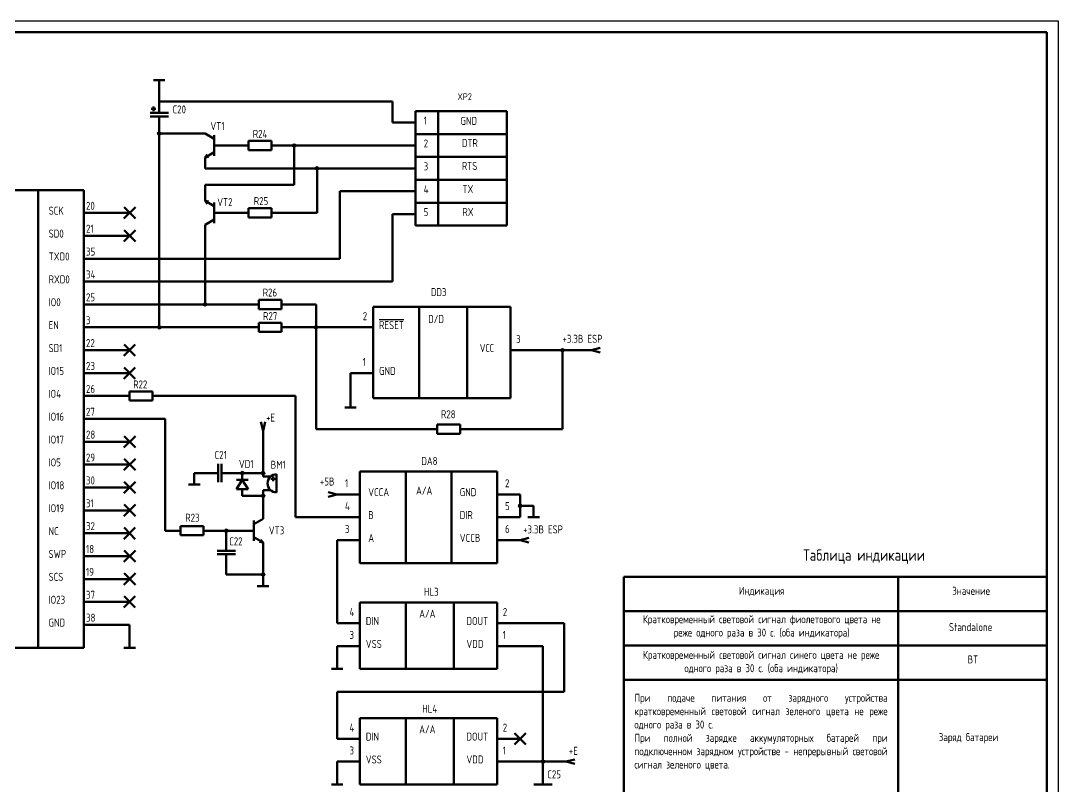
# Model space of a CAD drawing. Header units: millimetres. Extents: x -1 to 4028, y -898 to 1238.
# Drawn here: x 443.4 to 897, y -638.3 to -303.7 of the extents above; entities that cross this region are included whole.
import ezdxf

# ---------------------------------------------------------------- set-up
doc = ezdxf.new("R2010")
doc.units = ezdxf.units.MM
for name, color, linetype, lineweight in [('Основной (0.5)', 11, 'Continuous', 80), ('Текст', 240, 'Continuous', 30), ('Тонкая', 160, 'Continuous', 30)]:
    doc.layers.add(name, color=color, linetype=linetype, lineweight=lineweight)
doc.styles.add('3.5', font='isocpeur.ttf', dxfattribs={"height": 3.5})
doc.styles.add('3мм', font='isocpeui.ttf', dxfattribs={"height": 3})

msp = doc.modelspace()

# ---------------------------------------------------------------- hatches: boundary and pattern name
at = {"layer": 'Тонкая'}
h = msp.add_hatch(color=256, dxfattribs=at)
h.dxf.hatch_style = 1
h.paths.add_polyline_path([(504.756, -353.045, 1), (503.256, -353.045, 1)])
h = msp.add_hatch(color=256, dxfattribs=at)
h.dxf.hatch_style = 1
h.paths.add_polyline_path([(563.756, -358.241, 1), (562.256, -358.241, 1)])
h = msp.add_hatch(color=256, dxfattribs=at)
h.dxf.hatch_style = 1
h.paths.add_polyline_path([(573.756, -368.241, 1), (572.256, -368.241, 1)])
h = msp.add_hatch(color=256, dxfattribs=at)
h.dxf.hatch_style = 1
h.paths.add_polyline_path([(524.756, -427.718, 1), (523.256, -427.718, 1)])
h = msp.add_hatch(color=256, dxfattribs=at)
h.dxf.hatch_style = 1
h.paths.add_polyline_path([(504.756, -437.718, 1), (503.256, -437.718, 1)])
h = msp.add_hatch(color=256, dxfattribs=at)
h.dxf.hatch_style = 1
h.paths.add_polyline_path([(573.315, -437.718, 1), (571.815, -437.718, 1)])
h = msp.add_hatch(color=256, dxfattribs=at)
h.dxf.hatch_style = 1
h.paths.add_polyline_path([(681.001, -447.718, 1), (679.501, -447.718, 1)])
h = msp.add_hatch(color=256, dxfattribs=at)
h.dxf.hatch_style = 1
h.paths.add_polyline_path([(541.072, -501.399, 1), (539.572, -501.399, 1)])
h = msp.add_hatch(color=256, dxfattribs=at)
h.dxf.hatch_style = 1
h.paths.add_polyline_path([(550.12, -501.399, 1), (548.62, -501.399, 1)])
h = msp.add_hatch(color=256, dxfattribs=at)
h.dxf.hatch_style = 1
h.paths.add_polyline_path([(550.12, -511.399, 1), (548.62, -511.399, 1)])
h = msp.add_hatch(color=256, dxfattribs=at)
h.dxf.hatch_style = 1
h.paths.add_polyline_path([(662.506, -515.741, 1), (661.006, -515.741, 1)])
h = msp.add_hatch(color=256, dxfattribs=at)
h.dxf.hatch_style = 1
h.paths.add_polyline_path([(534.072, -526.595, 1), (532.572, -526.595, 1)])
h = msp.add_hatch(color=256, dxfattribs=at)
h.dxf.hatch_style = 1
h.paths.add_polyline_path([(550.12, -545.703, 1), (548.62, -545.703, 1)])
h = msp.add_hatch(color=256, dxfattribs=at)
h.dxf.hatch_style = 1
h.paths.add_polyline_path([(672.506, -627.527, 1), (671.006, -627.527, 1)])

# ---------------------------------------------------------------- linework, layer by layer
at = {"layer": 'Основной (0.5)'}
for p, q in [((76.049, -308.741), (892.049, -308.741)), ((892.049, -308.741), (892.049, -892.741)), ((504.006, -329.741), (501.506, -329.741)), ((504.006, -344.045), (504.006, -329.741)), ((504.006, -329.741), (506.506, -329.741)), ((504.006, -339.045), (606.006, -339.045)), ((606.006, -339.045), (606.006, -348.241)), ((504.006, -344.045), (500.006, -344.045)), ((501.506, -342.241), (500.506, -342.241)), ((501.506, -343.241), (501.506, -341.241)), ((501.506, -342.241), (502.506, -342.241)), ((504.006, -344.045), (508.006, -344.045)), ((616.006, -343.241), (616.006, -353.241)), ((626.006, -343.241), (616.006, -343.241)), ((626.006, -343.241), (656.006, -343.241)), ((626.006, -343.241), (626.006, -383.241)), ((656.006, -343.241), (656.006, -393.241)), ((504.006, -345.545), (500.006, -345.545)), ((504.006, -345.545), (508.006, -345.545)), ((504.006, -353.045), (504.006, -345.545)), ((616.006, -348.241), (606.006, -348.241)), ((524.006, -353.045), (504.006, -353.045)), ((504.006, -353.045), (504.006, -437.718)), ((528.006, -355.355), (524.006, -353.045)), ((528.006, -353.741), (528.006, -362.741)), ((616.006, -353.241), (656.006, -353.241)), ((616.006, -353.241), (616.006, -363.241)), ((528.006, -358.241), (533.006, -358.241)), ((543.006, -358.241), (533.006, -358.241)), ((553.006, -356.241), (543.006, -356.241)), ((543.006, -358.241), (543.006, -356.241)), ((543.006, -358.241), (543.006, -360.241)), ((553.006, -360.241), (553.006, -356.241)), ((563.006, -358.241), (553.006, -358.241)), ((573.006, -358.241), (563.006, -358.241)), ((563.006, -375.506), (563.006, -358.241)), ((606.006, -358.241), (573.006, -358.241)), ((616.006, -358.241), (606.006, -358.241)), ((528.006, -361.128), (524.006, -363.437)), ((524.006, -363.437), (525.006, -362.241)), ((543.006, -360.241), (553.006, -360.241)), ((524.006, -363.437), (525.542, -363.169)), ((524.006, -363.437), (524.006, -368.241)), ((616.006, -363.241), (656.006, -363.241)), ((616.006, -363.241), (616.006, -373.241)), ((524.006, -368.241), (573.006, -368.241)), ((606.006, -368.241), (573.006, -368.241)), ((573.006, -368.241), (573.006, -387.702)), ((616.006, -368.241), (606.006, -368.241)), ((524.006, -382.506), (524.006, -375.506)), ((524.006, -375.506), (563.006, -375.506)), ((616.006, -373.241), (656.006, -373.241)), ((616.006, -373.241), (616.006, -383.241)), ((431.049, -377.718), (451.049, -377.718)), ((471.049, -377.718), (451.049, -377.718)), ((451.049, -377.718), (451.049, -577.718)), ((471.049, -577.718), (471.049, -377.718)), ((583.006, -407.718), (583.006, -378.241)), ((583.006, -378.241), (606.006, -378.241)), ((616.006, -378.241), (606.006, -378.241)), ((493.55, -385.216), (488.55, -390.216)), ((488.635, -385.219), (493.55, -390.216)), ((528.006, -384.816), (524.006, -382.506)), ((524.006, -382.506), (525.006, -383.702)), ((524.006, -382.506), (525.542, -382.774)), ((528.006, -392.202), (528.006, -383.202)), ((626.006, -383.241), (616.006, -383.241)), ((616.006, -383.241), (616.006, -393.241)), ((626.006, -383.241), (656.006, -383.241)), ((626.006, -383.241), (626.006, -393.241)), ((491.049, -387.718), (471.049, -387.718)), ((491.049, -387.718), (471.049, -387.718)), ((528.006, -387.702), (533.006, -387.702)), ((543.006, -387.702), (533.006, -387.702)), ((553.006, -385.702), (543.006, -385.702)), ((543.006, -387.702), (543.006, -385.702)), ((543.006, -387.702), (543.006, -389.702)), ((543.006, -389.702), (553.006, -389.702)), ((553.006, -389.702), (553.006, -385.702)), ((568.262, -387.702), (553.006, -387.702)), ((568.262, -387.702), (573.006, -387.702)), ((616.006, -388.241), (606.006, -388.241)), ((606.006, -417.718), (606.006, -388.241)), ((528.006, -390.589), (524.006, -392.899)), ((524.006, -392.899), (524.006, -427.718)), ((626.006, -393.241), (616.006, -393.241)), ((626.006, -393.241), (656.006, -393.241)), ((491.049, -397.718), (471.049, -397.718)), ((491.049, -397.718), (471.049, -397.718)), ((493.55, -395.216), (488.55, -400.216)), ((488.635, -395.219), (493.55, -400.216)), ((491.049, -407.718), (471.049, -407.718)), ((491.049, -407.718), (471.049, -407.718)), ((491.049, -407.718), (583.006, -407.718)), ((491.049, -417.718), (471.049, -417.718)), ((491.049, -417.718), (471.049, -417.718)), ((491.049, -417.718), (606.006, -417.718)), ((557.506, -425.718), (547.506, -425.718)), ((547.506, -427.718), (547.506, -425.718)), ((557.506, -429.718), (557.506, -425.718)), ((491.049, -427.718), (471.049, -427.718)), ((491.049, -427.718), (471.049, -427.718)), ((491.049, -427.718), (547.506, -427.718)), ((547.506, -427.718), (547.506, -429.718)), ((547.506, -429.718), (557.506, -429.718)), ((572.565, -427.718), (557.506, -427.718)), ((572.565, -427.718), (572.565, -437.718)), ((597.565, -428.718), (597.565, -468.718)), ((657.565, -428.718), (597.565, -428.718)), ((617.565, -428.718), (617.565, -468.718)), ((638.565, -428.718), (638.565, -468.718)), ((657.565, -468.718), (657.565, -428.718)), ((491.049, -437.718), (471.049, -437.718)), ((491.049, -437.718), (471.049, -437.718)), ((491.049, -437.718), (547.506, -437.718)), ((557.506, -435.718), (547.506, -435.718)), ((547.506, -437.718), (547.506, -435.718)), ((547.506, -437.718), (547.506, -439.718)), ((547.506, -439.718), (557.506, -439.718)), ((557.506, -439.718), (557.506, -435.718)), ((572.565, -437.718), (557.565, -437.718)), ((587.565, -437.718), (572.565, -437.718)), ((572.565, -482.241), (572.565, -437.718)), ((597.565, -437.718), (587.565, -437.718)), ((491.049, -447.718), (471.049, -447.718)), ((491.049, -447.718), (471.049, -447.718)), ((493.506, -445.216), (488.506, -450.216)), ((488.591, -445.219), (493.506, -450.216)), ((667.565, -447.718), (657.565, -447.718)), ((667.565, -447.718), (692.936, -447.718)), ((680.251, -482.241), (680.251, -447.718)), ((692.936, -447.718), (696.808, -446.712)), ((692.936, -447.718), (696.808, -448.723)), ((491.049, -457.718), (471.049, -457.718)), ((491.049, -457.718), (471.049, -457.718)), ((493.506, -455.216), (488.506, -460.216)), ((488.591, -455.219), (493.506, -460.216)), ((597.565, -457.718), (587.565, -457.718)), ((587.565, -457.718), (587.565, -472.718)), ((501.049, -465.718), (491.049, -465.718)), ((491.049, -467.718), (491.049, -465.718)), ((501.049, -469.718), (501.049, -465.718)), ((491.049, -467.718), (471.049, -467.718)), ((491.049, -467.718), (471.049, -467.718)), ((491.049, -467.718), (491.049, -469.718)), ((491.049, -469.718), (501.049, -469.718)), ((501.049, -467.718), (563.506, -467.718)), ((563.506, -467.718), (563.506, -520.741)), ((597.565, -468.718), (657.565, -468.718)), ((587.565, -472.718), (585.065, -472.718)), ((587.565, -472.718), (590.065, -472.718)), ((491.049, -477.718), (471.049, -477.718)), ((491.049, -477.718), (471.049, -477.718)), ((491.049, -477.718), (506.549, -477.718)), ((506.549, -477.718), (506.549, -526.595)), ((549.37, -482.899), (548.365, -479.027)), ((549.37, -482.899), (550.375, -479.027)), ((635.506, -480.241), (625.506, -480.241)), ((625.506, -482.241), (625.506, -480.241)), ((635.506, -484.241), (635.506, -480.241)), ((493.55, -485.216), (488.55, -490.216)), ((488.635, -485.219), (493.55, -490.216)), ((549.37, -502.899), (549.37, -482.899)), ((625.506, -482.241), (572.565, -482.241)), ((625.506, -482.241), (625.506, -484.241)), ((625.506, -484.241), (635.506, -484.241)), ((635.506, -482.241), (680.251, -482.241)), ((491.049, -487.718), (471.049, -487.718)), ((491.049, -487.718), (471.049, -487.718)), ((491.049, -497.718), (471.049, -497.718)), ((491.049, -497.718), (471.049, -497.718)), ((493.55, -495.216), (488.55, -500.216)), ((488.635, -495.219), (493.55, -500.216)), ((529.775, -501.399), (529.775, -497.399)), ((531.275, -501.399), (531.275, -497.399)), ((529.775, -501.399), (519.322, -501.399)), ((519.322, -501.399), (519.322, -506.399)), ((529.775, -501.399), (529.775, -505.399)), ((531.275, -501.399), (540.322, -501.399)), ((531.275, -501.399), (531.275, -505.399)), ((540.322, -504.399), (540.322, -501.399)), ((540.322, -501.399), (549.37, -501.399)), ((552.37, -502.899), (549.37, -502.899)), ((552.37, -502.899), (552.677, -502.899)), ((553.855, -502.907), (553.855, -504.907)), ((555.322, -505.899), (555.322, -501.915)), ((591.756, -500.741), (591.756, -540.741)), ((651.756, -500.741), (591.756, -500.741)), ((611.756, -500.741), (611.756, -540.741)), ((631.756, -500.741), (631.756, -540.741)), ((651.756, -540.741), (651.756, -500.741)), ((491.049, -507.718), (471.049, -507.718)), ((491.049, -507.718), (471.049, -507.718)), ((493.55, -505.216), (488.55, -510.216)), ((488.635, -505.219), (493.55, -510.216)), ((519.322, -506.399), (516.822, -506.399)), ((519.322, -506.399), (521.822, -506.399)), ((540.322, -504.399), (537.822, -504.399)), ((540.322, -504.399), (537.822, -508.399)), ((540.322, -504.399), (542.822, -504.399)), ((540.322, -504.399), (540.322, -504.399)), ((540.322, -504.399), (542.822, -508.399)), ((553.855, -503.907), (552.855, -503.907)), ((553.855, -503.907), (554.855, -503.907)), ((555.322, -505.899), (555.322, -505.899)), ((555.322, -505.899), (555.322, -505.899)), ((555.322, -505.899), (555.322, -509.899)), ((540.322, -508.399), (537.822, -508.399)), ((540.322, -508.399), (542.822, -508.399)), ((540.322, -508.399), (540.322, -511.399)), ((540.322, -511.399), (549.37, -511.399)), ((552.37, -508.899), (549.37, -508.899)), ((549.37, -511.399), (549.37, -508.899)), ((549.37, -511.399), (549.37, -521.399)), ((552.37, -508.899), (552.677, -508.899)), ((581.756, -510.741), (577.884, -509.736)), ((581.756, -510.741), (577.884, -511.746)), ((591.756, -510.741), (581.756, -510.741)), ((661.756, -510.741), (651.756, -510.741)), ((661.756, -510.741), (661.756, -520.741)), ((493.55, -515.216), (488.55, -520.216)), ((488.635, -515.219), (493.55, -520.216)), ((661.756, -515.741), (667.694, -515.741)), ((667.694, -515.741), (667.694, -520.741)), ((491.049, -517.718), (471.049, -517.718)), ((491.049, -517.718), (471.049, -517.718)), ((545.37, -523.708), (549.37, -521.399)), ((563.506, -520.741), (581.756, -520.741)), ((591.756, -520.741), (581.756, -520.741)), ((661.756, -520.741), (651.756, -520.741)), ((667.694, -520.741), (665.194, -520.741)), ((667.694, -520.741), (670.194, -520.741)), ((493.528, -525.238), (488.528, -530.238)), ((488.613, -525.241), (493.528, -530.238)), ((523.322, -524.595), (513.322, -524.595)), ((513.322, -526.595), (513.322, -524.595)), ((523.322, -528.595), (523.322, -524.595)), ((545.37, -522.095), (545.37, -531.095)), ((491.049, -527.718), (471.049, -527.718)), ((491.049, -527.718), (471.049, -527.718)), ((506.549, -526.595), (513.322, -526.595)), ((513.322, -526.595), (513.322, -528.595)), ((513.322, -528.595), (523.322, -528.595)), ((533.322, -526.595), (523.322, -526.595)), ((540.37, -526.595), (533.322, -526.595)), ((533.322, -526.595), (533.322, -535.399)), ((545.37, -526.595), (540.37, -526.595)), ((545.37, -529.482), (549.37, -531.791)), ((549.37, -531.791), (548.37, -530.595)), ((661.756, -530.741), (665.628, -529.736)), ((493.549, -535.218), (488.549, -540.218)), ((488.634, -535.22), (493.549, -540.218)), ((549.37, -531.791), (547.834, -531.523)), ((549.37, -531.791), (549.37, -550.899)), ((591.756, -530.741), (581.756, -530.741)), ((581.756, -530.741), (581.756, -567.027)), ((661.756, -530.741), (651.756, -530.741)), ((661.756, -530.741), (665.628, -531.746)), ((491.049, -537.718), (471.049, -537.718)), ((491.049, -537.718), (471.049, -537.718)), ((533.322, -535.399), (529.322, -535.399)), ((533.322, -536.899), (529.322, -536.899)), ((533.322, -535.399), (537.322, -535.399)), ((533.322, -536.899), (537.322, -536.899)), ((533.322, -536.899), (533.322, -545.703)), ((651.756, -540.741), (591.756, -540.741)), ((491.049, -547.718), (471.049, -547.718)), ((491.049, -547.718), (471.049, -547.718)), ((493.549, -545.218), (488.549, -550.218)), ((488.634, -545.22), (493.549, -550.218)), ((533.322, -545.703), (549.37, -545.703)), ((707.049, -546.741), (892.049, -546.741)), ((707.049, -561.741), (707.049, -546.741)), ((827.049, -546.741), (827.049, -821.741)), ((549.37, -550.899), (546.87, -550.899)), ((549.37, -550.899), (551.87, -550.899)), ((491.049, -557.718), (471.049, -557.718)), ((491.049, -557.718), (471.049, -557.718)), ((493.506, -555.216), (488.506, -560.216)), ((488.591, -555.219), (493.506, -560.216)), ((591.756, -558.027), (591.756, -587.027)), ((651.756, -558.027), (591.756, -558.027)), ((611.756, -558.027), (611.756, -587.027)), ((632.756, -558.027), (632.756, -587.027)), ((651.756, -587.027), (651.756, -558.027)), ((707.049, -561.741), (892.049, -561.741)), ((707.049, -561.741), (707.049, -576.741)), ((491.049, -567.718), (471.049, -567.718)), ((491.049, -567.718), (471.049, -567.718)), ((491.049, -567.718), (491.049, -577.718)), ((591.756, -567.027), (581.756, -567.027)), ((681.049, -567.027), (651.756, -567.027)), ((681.049, -567.027), (681.049, -597.027)), ((411.049, -577.718), (471.049, -577.718)), ((491.049, -577.718), (488.549, -577.718)), ((491.049, -577.718), (493.549, -577.718)), ((591.756, -577.027), (581.756, -577.027)), ((581.756, -577.027), (581.756, -587.027)), ((661.756, -577.027), (651.756, -577.027)), ((661.756, -577.027), (671.756, -577.027)), ((671.756, -577.027), (671.756, -627.527)), ((707.049, -576.741), (892.049, -576.741)), ((707.049, -576.741), (707.049, -591.741)), ((581.756, -587.027), (579.256, -587.027)), ((581.756, -587.027), (584.256, -587.027)), ((651.756, -587.027), (591.756, -587.027)), ((707.049, -591.741), (892.049, -591.741)), ((707.049, -591.741), (707.049, -641.741)), ((681.049, -597.027), (581.756, -597.027)), ((581.756, -597.027), (581.756, -617.527)), ((591.756, -608.527), (591.756, -637.527)), ((651.756, -608.527), (591.756, -608.527)), ((611.756, -608.527), (611.756, -637.527)), ((632.756, -608.527), (632.756, -637.527)), ((651.756, -637.527), (651.756, -608.527)), ((664.257, -615.026), (659.257, -620.026)), ((659.343, -615.029), (664.257, -620.026)), ((591.756, -617.527), (581.756, -617.527)), ((661.756, -617.527), (651.756, -617.527)), ((591.756, -627.527), (581.756, -627.527)), ((581.756, -627.527), (581.756, -637.527)), ((661.756, -627.527), (651.756, -627.527)), ((671.756, -627.527), (661.756, -627.527)), ((671.756, -627.527), (671.756, -637.527)), ((681.756, -627.527), (671.756, -627.527)), ((681.756, -627.527), (685.628, -626.522)), ((681.756, -627.527), (685.628, -628.532)), ((581.756, -637.527), (579.256, -637.527)), ((581.756, -637.527), (584.256, -637.527)), ((651.756, -637.527), (591.756, -637.527)), ((671.756, -637.527), (667.756, -637.527)), ((671.756, -637.527), (675.756, -637.527))]:
    msp.add_line(p, q, dxfattribs=at)
msp.add_arc((555.322, -505.899), 4, 90, 270, dxfattribs=at)
at = {"layer": 'Тонкая'}
for p, q in [((56.049, -303.741), (897.049, -303.741)), ((897.049, -303.741), (897.049, -897.741))]:
    msp.add_line(p, q, dxfattribs=at)
for centre in [(504.006, -353.045), (563.006, -358.241), (573.006, -368.241), (524.006, -427.718), (504.006, -437.718), (572.565, -437.718), (680.251, -447.718), (540.322, -501.399), (549.37, -501.399), (549.37, -511.399), (661.756, -515.741), (533.322, -526.595), (549.37, -545.703), (671.756, -627.527)]:
    msp.add_circle(centre, 0.75, dxfattribs=at)

# ---------------------------------------------------------------- texts
at = {"layer": 'Текст', "insert": (634.35, -335.403), "char_height": 3, "width": 20, "attachment_point": 1, "style": '3мм'}
msp.add_mtext('{\\fGOST type A|b0|i0|c0|p34;XP\\fGOST type A|b0|i0|c204|p34;2}', dxfattribs=at)
at = {"layer": 'Текст', "style": '3.5'}
for s, width, insert, char_height, attachment_point in [('{\\fGOST type A|b0|i0|c0|p34;C\\fGOST type A|b0|i0|c204|p34;20}', 8.5093, (509.806, -340.732), 3.5, 1), ('{\\fGOST type A|b0|i0|c0|p34;VT\\fGOST type A|b0|i0|c204|p34;1}', 20, (526.384, -348.032), 3.5, 1), ('{\\fGOST type A|b0|i0|c204|p34;1}', 20, (619.601, -345.618), 3.5, 1), ('{\\fGOST type A|b0|i0|c0|p34;GND}', 20, (635.689, -345.744), 3.5, 1), ('{\\fGOST type A|b0|i0|c0|p34;R\\fGOST type A|b0|i0|c204|p34;24}', 8.30708, (544.895, -351.444), 3.5, 1), ('{\\fGOST type A|b0|i0|c204|p34;2}', 20, (619.601, -355.618), 3.5, 1), ('{\\fGOST type A|b0|i0|c0|p34;DTR}', 26.86869, (636.292, -355.442), 3.5, 1), ('{\\fGOST type A|b0|i0|c204|p34;3}', 20, (619.601, -365.618), 3.5, 1), ('{\\fGOST type A|b0|i0|c0|p34;RTS}', 25.03704, (636.292, -365.442), 3.5, 1), ('{\\fGOST type A|b0|i0|c204|p34;4}', 20, (619.601, -375.618), 3.5, 1), ('{\\fGOST type A|b0|i0|c0|p34;TX}', 20, (636.556, -375.548), 3.5, 1), ('{\\fGOST type A|b0|i0|c0|p34;R\\fGOST type A|b0|i0|c204|p34;2\\fGOST type A|b0|i0|c0|p34;5}', 8.30708, (545.337, -380.815), 3.5, 1), ('{\\fGOST type A|b0|i0|c0|p34;SCK}', 20, (455.642, -385.004), 3.5, 1), ('{\\fGOST type A|b0|i0|c0|p34;20}', 20, (471.968, -382.861), 3.5, 1), ('{\\fGOST type A|b0|i0|c0|p34;VT2}', 20, (529.35, -381.256), 3.5, 1), ('{\\fGOST type A|b0|i0|c0|p34;RX}', 20, (636.556, -385.548), 3.5, 1), ('{\\fGOST type A|b0|i0|c0|p34;5}', 20, (619.601, -385.618), 3.5, 1), ('{\\fGOST type A|b0|i0|c0|p34;21}', 20, (471.968, -392.861), 3.5, 1), ('{\\fGOST type A|b0|i0|c0|p34;SD0}', 20, (455.642, -395.004), 3.5, 1), ('{\\fGOST type A|b0|i0|c0|p34;35}', 20, (471.968, -402.861), 3.5, 1), ('{\\fGOST type A|b0|i0|c0|p34;TXD0}', 20, (455.642, -405.004), 3.5, 1), ('{\\fGOST type A|b0|i0|c0|p34;RXD0}', 20, (455.642, -415.004), 3.5, 1), ('{\\fGOST type A|b0|i0|c0|p34;34}', 20, (471.968, -412.861), 3.5, 1), ('{\\fGOST type A|b0|i0|c0|p34;R\\fGOST type A|b0|i0|c204|p34;26}', 8.30708, (549.234, -420.759), 3.5, 1), ('{\\fGOST type A|b0|i0|c0|p34;DD3}', 20, (622.732, -420.592), 3.5, 1), ('{\\fGOST type A|b0|i0|c0|p34;IO0}', 20, (455.642, -425.004), 3.5, 1), ('{\\fGOST type A|b0|i0|c204|p34;25}', 20, (471.968, -422.861), 3.5, 1), ('{\\fGOST type A|b0|i0|c0|p34;EN}', 20, (455.592, -435.027), 3.5, 1), ('{\\fGOST type A|b0|i0|c204|p34;3}', 20, (471.968, -432.861), 3.5, 1), ('{\\fGOST type A|b0|i0|c0|p34;R\\fGOST type A|b0|i0|c204|p34;27}', 8.30708, (549.395, -431.08), 3.5, 1), ('{\\fGOST type A|b0|i0|c0|p34;2}', 20, (592.969, -431.093), 3.5, 1), ('{\\fGOST type A|b0|i0|c0|p34;\\ORESET}', 20, (600.116, -435.022), 3.5, 1), ('{\\fGOST type A|b0|i0|c0|p34;D/D}', 20, (621.571, -432.343), 3.5, 1), ('{\\fGOST type A|b0|i0|c0|p34;22}', 20, (471.968, -442.861), 3.5, 1), ('{\\fGOST type A|b0|i0|c0|p34;3}', 20, (659.991, -441.083), 3.5, 1), ('{\\fGOST type A|b0|i0|c204|p34;+\\fGOST type A|b0|i0|c0|p34;3.3B ESP}', 28.60346, (680.301, -440.979), 3.5, 1), ('{\\fGOST type A|b0|i0|c0|p34;SD1}', 20, (455.592, -445.027), 3.5, 1), ('{\\fGOST type A|b0|i0|c0|p34;V\\fGOST type A|b0|i0|c204|p34;СС}', 20, (644.116, -445.022), 3.5, 1), ('{\\fGOST type A|b0|i0|c0|p34;23}', 20, (471.968, -452.861), 3.5, 1), ('{\\fGOST type A|b0|i0|c0|p34;1}', 20, (592.991, -451.083), 3.5, 1), ('{\\fGOST type A|b0|i0|c0|p34;IO15}', 20, (455.592, -455.027), 3.5, 1), ('{\\fGOST type A|b0|i0|c0|p34;GND}', 20, (600.116, -455.022), 3.5, 1), ('{\\fGOST type A|b0|i0|c0|p34;R\\fGOST type A|b0|i0|c204|p34;22}', 8.30708, (492.61, -460.928), 3.5, 1), ('{\\fGOST type A|b0|i0|c0|p34;IO4}', 20, (455.592, -465.027), 3.5, 1), ('{\\fGOST type A|b0|i0|c0|p34;26}', 20, (471.968, -462.861), 3.5, 1), ('{\\fGOST type A|b0|i0|c0|p34;IO16}', 20, (455.606, -475.021), 3.5, 1), ('{\\fGOST type A|b0|i0|c0|p34;27}', 20, (471.954, -472.868), 3.5, 1), ('{\\fGOST type A|b0|i0|c204|p34;+\\fGOST type A|b0|i0|c0|p34;E}', 20, (550.679, -475.429), 3.5, 1), ('{\\fGOST type A|b0|i0|c0|p34;R28}', 20, (627.172, -473.971), 3.5, 1), ('{\\fGOST type A|b0|i0|c0|p34;IO17}', 20, (455.606, -485.021), 3.5, 1), ('{\\fGOST type A|b0|i0|c0|p34;28}', 20, (471.954, -482.868), 3.5, 1), ('{\\fGOST type A|b0|i0|c0|p34;29}', 20, (471.954, -492.868), 3.5, 1), ('{\\fGOST type A|b0|i0|c0|p34;C21}', 20, (528.183, -491.753), 3.5, 1), ('{\\fGOST type A|b0|i0|c0|p34;DA8}', 20, (618.573, -494.396), 3.5, 1), ('{\\fGOST type A|b0|i0|c0|p34;IO5}', 20, (455.606, -495.021), 3.5, 1), ('{\\fGOST type A|b0|i0|c0|p34;VD1}', 6.06956, (538.826, -495.722), 3.5, 1), ('{\\fGOST type A|b0|i0|c0|p34;BM1}', 20, (552.734, -496.033), 3.5, 1), ('{\\fGOST type A|b0|i0|c0|p34;30}', 20, (471.954, -502.868), 3.5, 1), ('{\\fGOST type A|b0|i0|c204|p34;+\\fGOST type A|b0|i0|c0|p34;5\\fGOST type A|b0|i0|c204|p34;В}', 20, (574.226, -503.356), 3.5, 1), ('{\\fGOST type A|b0|i0|c0|p34;IO18}', 20, (455.606, -505.021), 3.5, 1), ('{\\fGOST type A|b0|i0|c0|p34;1}', 20, (585.181, -504.106), 3.5, 1), ('{\\fGOST type A|b0|i0|c0|p34;VCCA}', 20, (595.378, -508.009), 3.5, 1), ('{\\fGOST type A|b0|i0|c0|p34;A/A}', 20, (616.285, -507.316), 3.5, 1), ('{\\fGOST type A|b0|i0|c0|p34;GND}', 20, (635.378, -508.009), 3.5, 1), ('{\\fGOST type A|b0|i0|c0|p34;2}', 20, (655.181, -504.106), 3.5, 1), ('{\\fGOST type A|b0|i0|c0|p34;IO19}', 20, (455.606, -515.021), 3.5, 1), ('{\\fGOST type A|b0|i0|c0|p34;31}', 20, (471.954, -512.868), 3.5, 1), ('{\\fGOST type A|b0|i0|c0|p34;4}', 20, (585.181, -514.106), 3.5, 1), ('{\\fGOST type A|b0|i0|c0|p34;5}', 20, (655.181, -514.106), 3.5, 1), ('{\\fGOST type A|b0|i0|c0|p34;R\\fGOST type A|b0|i0|c204|p34;23}', 8.30708, (515.388, -519.165), 3.5, 1), ('{\\fGOST type A|b0|i0|c0|p34;B}', 20, (595.378, -518.009), 3.5, 1), ('{\\fGOST type A|b0|i0|c0|p34;DIR}', 20, (635.378, -518.009), 3.5, 1), ('{\\fGOST type A|b0|i0|c0|p34;NC}', 20, (455.599, -525.024), 3.5, 1), ('{\\fGOST type A|b0|i0|c0|p34;32}', 20, (471.968, -522.861), 3.5, 1), ('{\\fGOST type A|b0|i0|c0|p34;VT\\fGOST type A|b0|i0|c204|p34;3}', 20, (558.642, -524.713), 3.5, 3), ('{\\fGOST type A|b0|i0|c0|p34;3}', 20, (585.181, -524.106), 3.5, 1), ('{\\fGOST type A|b0|i0|c0|p34;6}', 4.88808, (655.181, -524.106), 3.5, 1), ('{\\fGOST type A|b0|i0|c204|p34;+\\fGOST type A|b0|i0|c0|p34;3.3\\fGOST type A|b0|i0|c204|p34;В \\fGOST type A|b0|i0|c0|p34;ESP}', 20, (663.065, -524.277), 3.5, 1), ('{\\fGOST type A|b0|i0|c0|p34;C2\\fGOST type A|b0|i0|c204|p34;2}', 6.09254, (534.557, -529.504), 3.5, 1), ('{\\fGOST type A|b0|i0|c0|p34;A}', 20, (595.378, -528.009), 3.5, 1), ('{\\fGOST type A|b0|i0|c0|p34;VCCB}', 20, (635.378, -528.009), 3.5, 1), ('{\\fGOST type A|b0|i0|c0|p34;SWP}', 20, (455.592, -535.027), 3.5, 1), ('{\\fGOST type A|b0|i0|c0|p34;18}', 20, (471.968, -532.861), 3.5, 1), ('{\\fGOST type A|b0|i0|c204|p34;Таблица индикации}', 75.433, (785.553, -534.764), 5, 1), ('{\\fGOST type A|b0|i0|c0|p34;19}', 20, (471.954, -542.868), 3.5, 1), ('{\\fGOST type A|b0|i0|c0|p34;SCS}', 20, (455.606, -545.021), 3.5, 1), ('{\\fGOST type A|b0|i0|c0|p34;37}', 20, (471.954, -552.868), 3.5, 1), ('{\\fGOST type A|b0|i0|c0|p34;HL3}', 20, (619.7, -551.542), 3.5, 1), ('{\\fGOST type A|b0|i0|c204|p34;Индикация}', 22.48184, (757.375, -551.112), 3.5, 1), ('{\\fGOST type A|b0|i0|c204|p34;Значение}', 75.433, (850.713, -551.137), 3.5, 1), ('{\\fGOST type A|b0|i0|c0|p34;IO23}', 20, (455.606, -555.021), 3.5, 1), ('{\\fGOST type A|b0|i0|c0|p34;4}', 20, (587.16, -560.402), 3.5, 1), ('{\\fGOST type A|b0|i0|c0|p34;A/A}', 20, (617.655, -561.166), 3.5, 1), ('{\\fGOST type A|b0|i0|c0|p34;2}', 20, (654.181, -560.392), 3.5, 1), ('{\\fGOST type A|b0|i0|c0|p34;GND}', 20, (455.606, -565.021), 3.5, 1), ('{\\fGOST type A|b0|i0|c0|p34;38}', 20, (471.968, -562.861), 3.5, 1), ('{\\fGOST type A|b0|i0|c0|p34;DIN}', 20, (594.306, -564.332), 3.5, 1), ('{\\fGOST type A|b0|i0|c0|p34;DOUT}', 20, (638.306, -564.332), 3.5, 1), ('\\pxqc;{\\fGOST type A|b0|i0|c204|p34;Кратковременный световой сигнал фиолетового цвета не реже одного раза в 30 с. (оба индикатора)}', 110.34593, (712.228, -563.529), 3.5, 1), ('\\pxqc;{\\fGOST type A|b0|i0|c204|p34;Standalone}', 75.433, (821.041, -566.97), 3.5, 1), ('{\\fGOST type A|b0|i0|c0|p34;3}', 20, (587.171, -570.396), 3.5, 1), ('\\pxt1;{\\fGOST type A|b0|i0|c0|p34;1}', 20, (654.181, -570.392), 3.5, 1), ('{\\fGOST type A|b0|i0|c0|p34;VSS}', 20, (594.306, -574.332), 3.5, 1), ('{\\fGOST type A|b0|i0|c0|p34;VDD}', 20, (638.306, -574.332), 3.5, 1), ('\\pxqc;{\\fGOST type A|b0|i0|c204|p34;Кратковременный световой сигнал синего цвета не реже одного раза в 30 с. (оба индикатора)}', 110.34593, (711.982, -579.104), 3.5, 1), ('\\pxqc;{\\fGOST type A|b0|i0|c0|p34;BT}', 75.433, (822.026, -581.11), 3.5, 1), ('\\pxqj,t2.9542;{\\fGOST type A|b0|i0|c204|p34;При подаче питания от зарядного устройства кратковременный световой сигнал зеленого цвета не реже одного раза в 30 с. \\PПри полной зарядке аккумуляторных батарей при подключенном зарядном устройстве - непрерывный световой сигнал зеленого цвета.}', 110.34593, (711.755, -597.887), 3.5, 1), ('{\\fGOST type A|b0|i0|c0|p34;HL\\fGOST type A|b0|i0|c204|p34;4}', 20, (618.943, -602.673), 3.5, 1), ('{\\fGOST type A|b0|i0|c0|p34;4}', 20, (587.16, -610.902), 3.5, 1), ('{\\fGOST type A|b0|i0|c0|p34;A/A}', 20, (617.655, -611.666), 3.5, 1), ('{\\fGOST type A|b0|i0|c0|p34;2}', 20, (654.181, -610.892), 3.5, 1), ('{\\fGOST type A|b0|i0|c0|p34;DIN}', 20, (594.306, -614.832), 3.5, 1), ('{\\fGOST type A|b0|i0|c0|p34;DOUT}', 20, (638.306, -614.832), 3.5, 1), ('\\pxqc;{\\fGOST type A|b0|i0|c204|p34;Заряд батареи}', 75.433, (820.082, -615.077), 3.5, 1), ('{\\fGOST type A|b0|i0|c0|p34;3}', 20, (587.171, -620.896), 3.5, 1), ('\\pxt1;{\\fGOST type A|b0|i0|c0|p34;1}', 20, (654.181, -620.892), 3.5, 1), ('{\\fGOST type A|b0|i0|c204|p34;+\\fGOST type A|b0|i0|c0|p34;E}', 20, (683.065, -621.063), 3.5, 1), ('{\\fGOST type A|b0|i0|c0|p34;VSS}', 20, (594.306, -624.832), 3.5, 1), ('{\\fGOST type A|b0|i0|c0|p34;VDD}', 20, (638.306, -624.832), 3.5, 1), ('{\\fGOST type A|b0|i0|c0|p34;C2\\fGOST type A|b0|i0|c204|p34;5}', 20, (673.644, -631.333), 3.5, 1)]:
    msp.add_mtext_dynamic_manual_height_columns(s, width=width, gutter_width=12.5, heights=[0], dxfattribs=dict(at, insert=insert, char_height=char_height, attachment_point=attachment_point))

doc.saveas('drawing.dxf')
